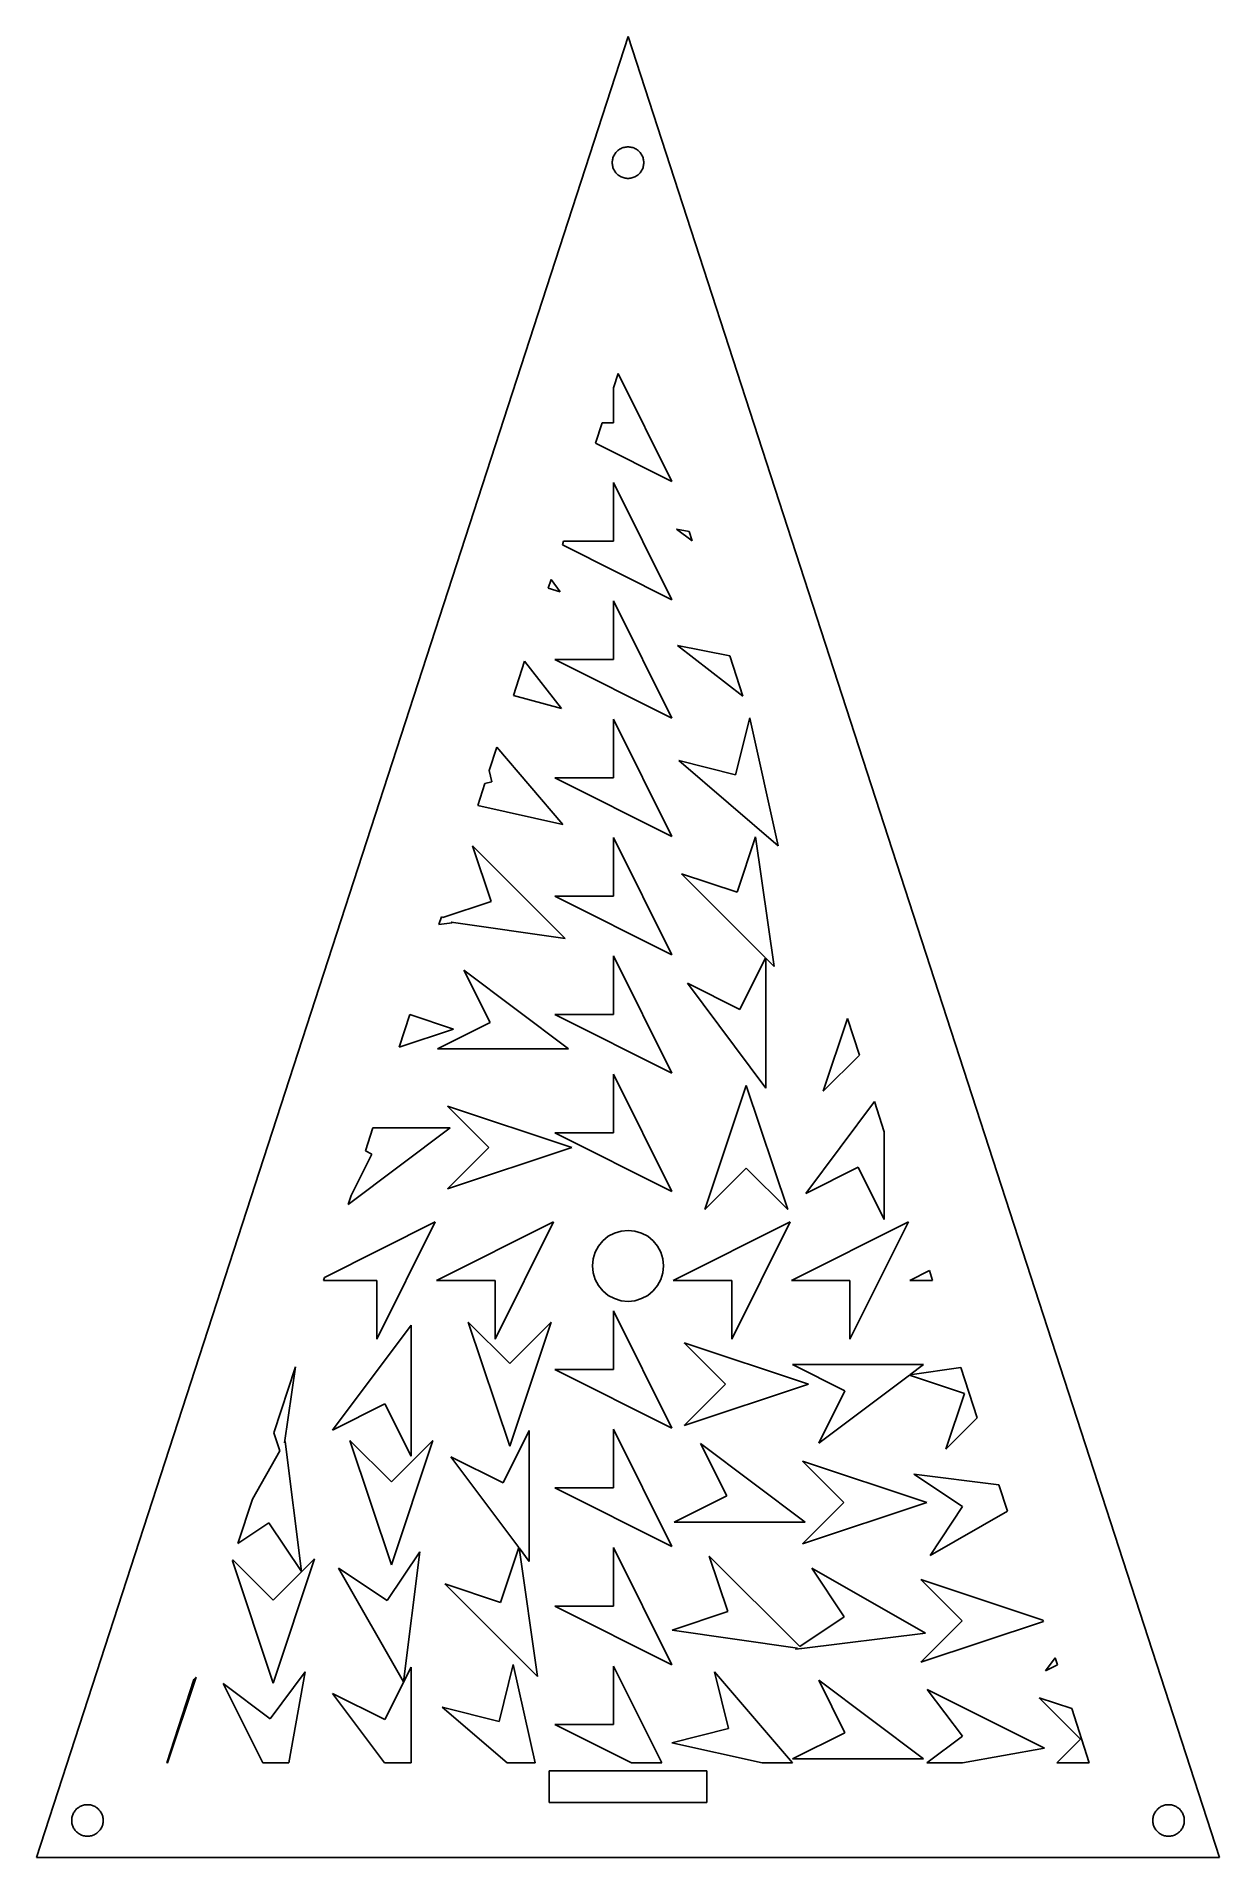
# Model space of a CAD drawing. Header units: metres. Extents: x -75 to 75, y 0 to 231.
import ezdxf

# ---------------------------------------------------------------- set-up
doc = ezdxf.new("R2010")
doc.units = ezdxf.units.M

msp = doc.modelspace()

# ---------------------------------------------------------------- linework, layer by layer
for p, q in [((0, 230.826), (-75, 0)), ((75, 0), (0, 230.826)), ((-2, 214.826), (-1.99605, 214.952)), ((-1.99605, 214.701), (-2, 214.826)), ((-1.99605, 214.952), (-1.98422, 215.077)), ((-1.98422, 214.576), (-1.99605, 214.701)), ((-1.98422, 215.077), (-1.96457, 215.201)), ((-1.96457, 215.201), (-1.93716, 215.324)), ((-1.93716, 215.324), (-1.9021, 215.444)), ((-1.9021, 215.444), (-1.85954, 215.562)), ((-1.85954, 215.562), (-1.80965, 215.678)), ((-1.80965, 215.678), (-1.75261, 215.79)), ((-1.75261, 215.79), (-1.68864, 215.898)), ((-1.68864, 215.898), (-1.61803, 216.002)), ((-1.61803, 216.002), (-1.54102, 216.101)), ((-1.54102, 216.101), (-1.45793, 216.195)), ((-1.45793, 216.195), (-1.36908, 216.284)), ((-1.36908, 216.284), (-1.27484, 216.367)), ((-1.27484, 216.367), (-1.17557, 216.444)), ((-1.17557, 216.444), (-1.07164, 216.515)), ((-1.07164, 216.515), (-0.963501, 216.579)), ((-0.963501, 216.579), (-0.851547, 216.636)), ((-0.851547, 216.636), (-0.736237, 216.686)), ((-0.736237, 216.686), (-0.618027, 216.728)), ((-0.618027, 216.728), (-0.497375, 216.763)), ((-0.497375, 216.763), (-0.374756, 216.791)), ((-0.374756, 216.791), (-0.250656, 216.81)), ((-0.250656, 216.81), (-0.12558, 216.822)), ((-0.12558, 216.822), (0, 216.826)), ((0, 216.826), (0.12558, 216.822)), ((0.12558, 216.822), (0.250656, 216.81)), ((0.250656, 216.81), (0.374756, 216.791)), ((0.374756, 216.791), (0.497375, 216.763)), ((0.497375, 216.763), (0.618027, 216.728)), ((0.618027, 216.728), (0.736237, 216.686)), ((0.736237, 216.686), (0.851547, 216.636)), ((0.851547, 216.636), (0.963501, 216.579)), ((0.963501, 216.579), (1.07164, 216.515)), ((1.07164, 216.515), (1.17557, 216.444)), ((1.17557, 216.444), (1.27484, 216.367)), ((1.27484, 216.367), (1.36908, 216.284)), ((1.36908, 216.284), (1.45793, 216.195)), ((1.45793, 216.195), (1.54102, 216.101)), ((1.54102, 216.101), (1.61803, 216.002)), ((1.61803, 216.002), (1.68864, 215.898)), ((1.68864, 215.898), (1.75261, 215.79)), ((1.75261, 215.79), (1.80965, 215.678)), ((1.80965, 215.678), (1.85954, 215.562)), ((1.85954, 215.562), (1.9021, 215.444)), ((1.9021, 215.444), (1.93716, 215.324)), ((1.93716, 215.324), (1.96457, 215.201)), ((1.96457, 215.201), (1.98422, 215.077)), ((1.98422, 215.077), (1.99605, 214.952)), ((1.99605, 214.701), (1.98422, 214.576)), ((1.99605, 214.952), (2, 214.826)), ((2, 214.826), (1.99605, 214.701)), ((-1.96457, 214.451), (-1.98422, 214.576)), ((-1.93716, 214.329), (-1.96457, 214.451)), ((-1.9021, 214.208), (-1.93716, 214.329)), ((-1.85954, 214.09), (-1.9021, 214.208)), ((-1.80965, 213.975), (-1.85954, 214.09)), ((-1.75261, 213.863), (-1.80965, 213.975)), ((-1.68864, 213.755), (-1.75261, 213.863)), ((-1.61803, 213.651), (-1.68864, 213.755)), ((-1.54102, 213.551), (-1.61803, 213.651)), ((-1.45793, 213.457), (-1.54102, 213.551)), ((-1.36908, 213.368), (-1.45793, 213.457)), ((-1.27484, 213.285), (-1.36908, 213.368)), ((-1.17557, 213.208), (-1.27484, 213.285)), ((-1.07164, 213.138), (-1.17557, 213.208)), ((-0.963501, 213.074), (-1.07164, 213.138)), ((-0.851547, 213.017), (-0.963501, 213.074)), ((-0.736237, 212.967), (-0.851547, 213.017)), ((-0.618027, 212.924), (-0.736237, 212.967)), ((-0.497375, 212.889), (-0.618027, 212.924)), ((-0.374756, 212.862), (-0.497375, 212.889)), ((-0.250656, 212.842), (-0.374756, 212.862)), ((-0.12558, 212.83), (-0.250656, 212.842)), ((0, 212.826), (-0.12558, 212.83)), ((0.12558, 212.83), (0, 212.826)), ((0.250656, 212.842), (0.12558, 212.83)), ((0.374756, 212.862), (0.250656, 212.842)), ((0.497375, 212.889), (0.374756, 212.862)), ((0.618027, 212.924), (0.497375, 212.889)), ((0.736237, 212.967), (0.618027, 212.924)), ((0.851547, 213.017), (0.736237, 212.967)), ((0.963501, 213.074), (0.851547, 213.017)), ((1.07164, 213.138), (0.963501, 213.074)), ((1.17557, 213.208), (1.07164, 213.138)), ((1.27484, 213.285), (1.17557, 213.208)), ((1.36908, 213.368), (1.27484, 213.285)), ((1.45793, 213.457), (1.36908, 213.368)), ((1.54102, 213.551), (1.45793, 213.457)), ((1.61803, 213.651), (1.54102, 213.551)), ((1.68864, 213.755), (1.61803, 213.651)), ((1.75261, 213.863), (1.68864, 213.755)), ((1.80965, 213.975), (1.75261, 213.863)), ((1.85954, 214.09), (1.80965, 213.975)), ((1.9021, 214.208), (1.85954, 214.09)), ((1.93716, 214.329), (1.9021, 214.208)), ((1.96457, 214.451), (1.93716, 214.329)), ((1.98422, 214.576), (1.96457, 214.451)), ((-1.85577, 186.282), (-1.26523, 188.099)), ((-1.26523, 188.099), (5.56824, 174.431)), ((-1.85577, 181.856), (-1.85577, 186.282)), ((-4.13062, 179.281), (-3.29393, 181.856)), ((-3.29393, 181.856), (-1.85577, 181.856)), ((5.56824, 174.431), (-4.13062, 179.281)), ((-1.85577, 166.856), (-1.85577, 174.281)), ((-1.85577, 174.281), (5.56824, 159.431)), ((-8.32327, 166.377), (-8.16772, 166.856)), ((5.56824, 159.431), (-8.32327, 166.377)), ((-8.16772, 166.856), (-1.85577, 166.856)), ((6.15051, 168.356), (7.76773, 168.087)), ((8.15346, 166.9), (6.15051, 168.356)), ((7.76773, 168.087), (8.15346, 166.9)), ((-10.1066, 160.888), (-9.7435, 162.006)), ((-9.7435, 162.006), (-8.59177, 160.422)), ((-8.59177, 160.422), (-10.1066, 160.888)), ((-1.85577, 151.856), (-1.85577, 159.281)), ((-1.85577, 159.281), (5.56824, 144.431)), ((6.26312, 153.64), (12.8925, 152.314)), ((14.558, 147.189), (6.26312, 153.64)), ((-14.5253, 147.289), (-13.1143, 151.632)), ((-13.1143, 151.632), (-8.44757, 145.632)), ((-9.2807, 151.856), (-1.85577, 151.856)), ((5.56824, 144.431), (-9.2807, 151.856)), ((12.8925, 152.314), (14.558, 147.189)), ((-8.44757, 145.632), (-14.5253, 147.289)), ((-1.85577, 136.856), (-1.85577, 144.281)), ((-1.85577, 144.281), (5.56824, 129.431)), ((13.6491, 137.251), (15.4485, 144.448)), ((15.4485, 144.448), (15.4573, 144.421)), ((15.4573, 144.421), (19.0512, 128.247)), ((-17.6111, 137.792), (-16.6496, 140.751)), ((-16.6496, 140.751), (-8.24707, 130.948)), ((6.44623, 139.051), (13.6491, 137.251)), ((19.0512, 128.247), (6.44623, 139.051)), ((-18.1528, 136.125), (-17.2508, 136.35)), ((-17.2508, 136.35), (-17.6111, 137.792)), ((-9.2807, 136.856), (-1.85577, 136.856)), ((5.56824, 129.431), (-9.2807, 136.856)), ((-19.0545, 133.35), (-18.1528, 136.125)), ((-8.24707, 130.948), (-19.0545, 133.35)), ((-1.85577, 121.856), (-1.85577, 129.281)), ((-1.85577, 129.281), (5.56824, 114.431)), ((13.8258, 122.348), (16.1737, 129.391)), ((16.1737, 129.391), (18.5216, 112.956)), ((-17.3479, 121.174), (-19.6957, 128.217)), ((-19.6957, 128.217), (-7.95593, 116.478)), ((17.4422, 114.035), (6.78223, 124.696)), ((6.78223, 124.696), (13.8258, 122.348)), ((-23.4659, 119.134), (-17.3479, 121.174)), ((-9.2807, 121.856), (-1.85577, 121.856)), ((5.56824, 114.431), (-9.2807, 121.856)), ((-23.9624, 118.245), (-23.6409, 119.234)), ((-22.2775, 118.456), (-23.9624, 118.245)), ((-23.6409, 119.234), (-23.4659, 119.134)), ((-22.4368, 118.547), (-22.2775, 118.456)), ((-7.95593, 116.478), (-22.4368, 118.547)), ((-1.85577, 106.856), (-1.85577, 114.281)), ((-1.85577, 114.281), (5.56824, 99.4313)), ((14.1696, 107.49), (17.4422, 114.035)), ((18.5216, 112.956), (17.4902, 113.987)), ((17.4902, 113.987), (17.4902, 97.5288)), ((-17.4902, 105.83), (-20.8104, 112.471)), ((-20.8104, 112.471), (-7.52884, 102.509)), ((7.52884, 110.81), (14.1696, 107.49)), ((17.4902, 97.5288), (7.52884, 110.81)), ((-29.0118, 102.704), (-27.6658, 106.847)), ((-27.6658, 106.847), (-22.1246, 105)), ((-9.2807, 106.856), (-1.85577, 106.856)), ((5.56824, 99.4313), (-9.2807, 106.856)), ((24.7499, 97.1246), (27.8262, 106.353)), ((27.8262, 106.353), (29.335, 101.71)), ((-22.1246, 105), (-29.0118, 102.704)), ((-24.131, 102.509), (-17.4902, 105.83)), ((-7.52884, 102.509), (-24.131, 102.509)), ((29.335, 101.71), (24.7499, 97.1246)), ((-1.85577, 91.8558), (-1.85577, 99.2807)), ((-1.85577, 99.2807), (5.56824, 84.4313)), ((9.74991, 82.1246), (15, 97.8749)), ((15, 97.8749), (20.2496, 82.1246)), ((-17.6248, 90), (-22.8749, 95.2496)), ((-22.8749, 95.2496), (-7.12463, 90)), ((22.5288, 84.1891), (31.2497, 95.8167)), ((31.2497, 95.8167), (32.4902, 91.9988)), ((-22.5288, 92.4902), (-35.4888, 82.77)), ((-33.281, 89.565), (-32.3306, 92.4902)), ((-32.3306, 92.4902), (-22.5288, 92.4902)), ((-9.2807, 91.8558), (-1.85577, 91.8558)), ((5.56824, 84.4313), (-9.2807, 91.8558)), ((32.4902, 91.9988), (32.4902, 80.8685)), ((-35.1158, 83.9181), (-32.4902, 89.1696)), ((-32.4902, 89.1696), (-33.281, 89.565)), ((-7.12463, 90), (-22.8749, 84.7499)), ((-22.8749, 84.7499), (-17.6248, 90)), ((15, 87.3747), (9.74991, 82.1246)), ((20.2496, 82.1246), (15, 87.3747)), ((29.1696, 87.5093), (22.5288, 84.1891)), ((32.4902, 80.8685), (29.1696, 87.5093)), ((-35.4888, 82.77), (-35.1158, 83.9181)), ((-38.4876, 73.5407), (-24.4313, 80.5682)), ((-24.4313, 80.5682), (-31.8558, 65.7193)), ((-24.2807, 73.1442), (-9.4313, 80.5682)), ((-9.4313, 80.5682), (-16.8558, 65.7193)), ((-3.18192, 78.1819), (-2.49985, 78.7413)), ((-2.49985, 78.7413), (-1.72165, 79.1574)), ((-1.72165, 79.1574), (-0.877533, 79.4133)), ((-0.877533, 79.4133), (0, 79.4998)), ((0, 79.4998), (0.877533, 79.4133)), ((0.877533, 79.4133), (1.72165, 79.1574)), ((1.72165, 79.1574), (2.49985, 78.7413)), ((2.49985, 78.7413), (3.18192, 78.1819)), ((5.71884, 73.1442), (20.5682, 80.5682)), ((20.5682, 80.5682), (13.1438, 65.7193)), ((20.7188, 73.1442), (35.5682, 80.5682)), ((35.5682, 80.5682), (28.1438, 65.7193)), ((-4.4133, 75.8775), (-4.15741, 76.7216)), ((-4.15741, 76.7216), (-3.7413, 77.4998)), ((-3.7413, 77.4998), (-3.18192, 78.1819)), ((3.18192, 78.1819), (3.7413, 77.4998)), ((3.7413, 77.4998), (4.15741, 76.7216)), ((4.15741, 76.7216), (4.4133, 75.8775)), ((-4.49982, 75), (-4.4133, 75.8775)), ((-4.4133, 74.1225), (-4.49982, 75)), ((-4.15741, 73.2784), (-4.4133, 74.1225)), ((4.4133, 74.1225), (4.15741, 73.2784)), ((4.4133, 75.8775), (4.49982, 75)), ((4.49982, 75), (4.4133, 74.1225)), ((35.7188, 73.1442), (38.2115, 74.3905)), ((38.2115, 74.3905), (38.6165, 73.1442)), ((-38.6165, 73.1442), (-38.4876, 73.5407)), ((-31.8558, 73.1442), (-38.6165, 73.1442)), ((-31.8558, 65.7193), (-31.8558, 73.1442)), ((-16.8558, 73.1442), (-24.2807, 73.1442)), ((-16.8558, 65.7193), (-16.8558, 73.1442)), ((-3.7413, 72.5002), (-4.15741, 73.2784)), ((-3.18192, 71.8181), (-3.7413, 72.5002)), ((-2.49985, 71.2587), (-3.18192, 71.8181)), ((3.18192, 71.8181), (2.49985, 71.2587)), ((3.7413, 72.5002), (3.18192, 71.8181)), ((4.15741, 73.2784), (3.7413, 72.5002)), ((13.1438, 73.1442), (5.71884, 73.1442)), ((13.1438, 65.7193), (13.1438, 73.1442)), ((28.1438, 73.1442), (20.7188, 73.1442)), ((28.1438, 65.7193), (28.1438, 73.1442)), ((38.6165, 73.1442), (35.7188, 73.1442)), ((-1.72165, 70.8426), (-2.49985, 71.2587)), ((-1.85577, 61.8562), (-1.85577, 69.2812)), ((-1.85577, 69.2812), (5.56824, 54.4318)), ((-0.877533, 70.5867), (-1.72165, 70.8426)), ((0, 70.5002), (-0.877533, 70.5867)), ((0.877533, 70.5867), (0, 70.5002)), ((1.72165, 70.8426), (0.877533, 70.5867)), ((2.49985, 71.2587), (1.72165, 70.8426)), ((-37.4707, 54.1896), (-27.5093, 67.4712)), ((-27.5093, 67.4712), (-27.5093, 50.869)), ((-20.2496, 67.8754), (-15, 62.6253)), ((-15, 52.1251), (-20.2496, 67.8754)), ((-15, 62.6253), (-9.74991, 67.8754)), ((-9.74991, 67.8754), (-15, 52.1251)), ((12.3747, 60), (7.12463, 65.2501)), ((7.12463, 65.2501), (22.8749, 60)), ((27.5093, 59.1701), (20.8685, 62.4907)), ((20.8685, 62.4907), (37.4707, 62.4907)), ((37.4707, 62.4907), (35.7408, 61.1929)), ((-44.8958, 53.8184), (-42.168, 62.2137)), ((-42.168, 62.2137), (-43.5466, 52.5632)), ((-9.2807, 61.8562), (-1.85577, 61.8562)), ((5.56824, 54.4318), (-9.2807, 61.8562)), ((35.6822, 61.1494), (24.1891, 52.5293)), ((42.6517, 58.8263), (35.6822, 61.1494)), ((35.7408, 61.1929), (42.1998, 62.1157)), ((42.1998, 62.1157), (44.2689, 55.7477)), ((22.8749, 60), (7.12463, 54.7504)), ((7.12463, 54.7504), (12.3747, 60)), ((24.1891, 52.5293), (27.5093, 59.1701)), ((40.3038, 51.7827), (42.6517, 58.8263)), ((-30.8299, 57.5098), (-37.4707, 54.1896)), ((-27.5093, 50.869), (-30.8299, 57.5098)), ((44.2689, 55.7477), (40.3038, 51.7827)), ((-44.1344, 51.5341), (-44.8958, 53.8184)), ((-15.8299, 47.4907), (-12.5093, 54.1315)), ((-12.5093, 54.1315), (-12.5093, 37.5293)), ((-1.85577, 46.8562), (-1.85577, 54.2812)), ((-1.85577, 54.2812), (5.56824, 39.4318)), ((-47.62, 45.4342), (-44.1344, 51.5341)), ((-43.5466, 52.5632), (-43.4555, 52.7225)), ((-43.4555, 52.7225), (-41.396, 36.2485)), ((-35.2496, 52.8754), (-30, 47.6253)), ((-30, 37.1251), (-35.2496, 52.8754)), ((-30, 47.6253), (-24.7499, 52.8754)), ((-24.7499, 52.8754), (-30, 37.1251)), ((-13.8506, 39.3178), (-22.4707, 50.8109)), ((-22.4707, 50.8109), (-15.8299, 47.4907)), ((12.5093, 45.8304), (9.18915, 52.4712)), ((9.18915, 52.4712), (22.4707, 42.5098)), ((27.3747, 45), (22.1246, 50.2501)), ((22.1246, 50.2501), (37.8749, 45)), ((42.4255, 44.4855), (36.248, 48.604)), ((36.248, 48.604), (47.0279, 47.2563)), ((-9.2807, 46.8562), (-1.85577, 46.8562)), ((5.56824, 39.4318), (-9.2807, 46.8562)), ((47.0279, 47.2563), (48.1146, 43.9118)), ((-49.4498, 39.8027), (-47.62, 45.4342)), ((5.86853, 42.5098), (12.5093, 45.8304)), ((37.8749, 45), (22.1246, 39.7504)), ((22.1246, 39.7504), (27.3747, 45)), ((38.3075, 38.308), (42.4255, 44.4855)), ((48.1146, 43.9118), (38.3075, 38.308)), ((-45.5145, 42.426), (-49.4498, 39.8027)), ((-41.396, 36.2485), (-45.5145, 42.426)), ((22.4707, 42.5098), (5.86853, 42.5098)), ((-16.1737, 32.3483), (-13.8506, 39.3178)), ((-12.5093, 37.5293), (-13.8071, 39.2592)), ((-13.8071, 39.2592), (-11.478, 22.9564)), ((-1.85577, 31.8562), (-1.85577, 39.2812)), ((-1.85577, 39.2812), (5.56824, 24.4318)), ((-50.1617, 37.6116), (-50.1186, 37.7443)), ((-45, 22.1251), (-50.1617, 37.6116)), ((-50.1186, 37.7443), (-45, 32.6253)), ((-45, 32.6253), (-39.7499, 37.8754)), ((-39.7499, 37.8754), (-45, 22.1251)), ((-30.5145, 32.5745), (-26.396, 38.752)), ((-26.396, 38.752), (-28.4555, 22.278)), ((12.6517, 31.1742), (10.3038, 38.2178)), ((10.3038, 38.2178), (21.7744, 26.7476)), ((-36.692, 36.6925), (-30.5145, 32.5745)), ((-28.4555, 22.278), (-36.692, 36.6925)), ((-23.2173, 34.6962), (-16.1737, 32.3483)), ((-11.478, 22.9564), (-23.2173, 34.6962)), ((27.4255, 30.515), (23.3075, 36.6925)), ((23.3075, 36.6925), (37.722, 28.456)), ((42.3747, 30), (37.1246, 35.2501)), ((37.1246, 35.2501), (52.6057, 30.0897)), ((-9.2807, 31.8562), (-1.85577, 31.8562)), ((5.56824, 24.4318), (-9.2807, 31.8562)), ((5.60806, 28.8263), (12.6517, 31.1742)), ((21.7744, 26.7476), (27.4255, 30.515)), ((52.6057, 30.0897), (52.6583, 29.9278)), ((21.4897, 26.5576), (5.60806, 28.8263)), ((37.722, 28.456), (22.028, 26.494)), ((37.1246, 24.7504), (42.3747, 30)), ((52.6583, 29.9278), (37.1246, 24.7504)), ((21.248, 26.3965), (21.4897, 26.5576)), ((21.9781, 26.4876), (21.248, 26.3965)), ((22.0436, 26.4784), (21.9781, 26.4876)), ((22.028, 26.494), (22.0436, 26.4784)), ((-45.3708, 17.5987), (-40.9163, 23.5387)), ((-40.9163, 23.5387), (-43.0143, 12)), ((-30.8299, 17.4907), (-27.5093, 24.1315)), ((-27.5093, 24.1315), (-27.5093, 12)), ((-16.3504, 17.2513), (-14.5496, 24.4542)), ((-14.5496, 24.4542), (-11.7822, 12)), ((-1.85577, 16.8562), (-1.85577, 24.2812)), ((-1.85577, 24.2812), (4.28424, 12)), ((12.7487, 16.3509), (10.9483, 23.5538)), ((10.9483, 23.5538), (20.8514, 12)), ((52.9463, 23.6893), (54.1597, 25.3071)), ((54.4423, 24.4372), (52.9463, 23.6893)), ((54.1597, 25.3071), (54.4423, 24.4372)), ((-58.4834, 12), (-55.046, 22.5793)), ((-54.7499, 22.8754), (-58.375, 12)), ((-55.046, 22.5793), (-54.7499, 22.8754)), ((-46.284, 12), (-51.3107, 22.0537)), ((-51.3107, 22.0537), (-45.3708, 17.5987)), ((-30.8624, 12), (-37.4707, 20.8109)), ((-37.4707, 20.8109), (-30.8299, 17.4907)), ((27.5093, 15.8304), (24.1891, 22.4712)), ((24.1891, 22.4712), (37.4707, 12.5098)), ((42.4013, 15.3712), (37.9463, 21.3112)), ((37.9463, 21.3112), (52.7957, 13.8867)), ((-15.3263, 12), (-23.5533, 19.0517)), ((-23.5533, 19.0517), (-16.3504, 17.2513)), ((57.3747, 15), (52.1246, 20.2501)), ((52.1246, 20.2501), (56.2496, 18.8751)), ((56.2496, 18.8751), (58.4834, 12)), ((0.431763, 12), (-9.2807, 16.8562)), ((-9.2807, 16.8562), (-1.85577, 16.8562)), ((5.54581, 14.55), (12.7487, 16.3509)), ((17.0217, 12), (5.54581, 14.55)), ((20.8685, 12.5098), (27.5093, 15.8304)), ((37.9058, 12), (42.4013, 15.3712)), ((52.7957, 13.8867), (42.4191, 12)), ((54.3745, 12), (57.3747, 15)), ((-58.375, 12), (-58.4834, 12)), ((-43.0143, 12), (-46.284, 12)), ((-27.5093, 12), (-30.8624, 12)), ((-11.7822, 12), (-15.3263, 12)), ((4.28424, 12), (0.431763, 12)), ((20.8514, 12), (17.0217, 12)), ((37.4707, 12.5098), (20.8685, 12.5098)), ((42.4191, 12), (37.9058, 12)), ((58.4834, 12), (54.3745, 12)), ((-10, 7), (-10, 11)), ((-10, 11), (10, 11)), ((10, 11), (10, 7)), ((10, 7), (-10, 7)), ((-70.5279, 4.70227), (-70.5239, 4.82785)), ((-70.5239, 4.57669), (-70.5279, 4.70227)), ((-70.5239, 4.82785), (-70.5121, 4.95294)), ((-70.5121, 4.95294), (-70.4924, 5.07704)), ((-70.4924, 5.07704), (-70.465, 5.19966)), ((-70.465, 5.19966), (-70.43, 5.32031)), ((-70.43, 5.32031), (-70.3874, 5.43852)), ((-70.3874, 5.43852), (-70.3375, 5.55383)), ((-70.3375, 5.55383), (-70.2805, 5.66579)), ((-70.2805, 5.66579), (-70.2165, 5.77393)), ((-70.2165, 5.77393), (-70.1459, 5.87784)), ((-70.1459, 5.87784), (-70.0689, 5.97713)), ((-70.0689, 5.97713), (-69.9858, 6.07137)), ((-69.9858, 6.07137), (-69.897, 6.16022)), ((-69.897, 6.16022), (-69.8027, 6.2433)), ((-69.8027, 6.2433), (-69.7034, 6.32031)), ((-69.7034, 6.32031), (-69.5995, 6.39093)), ((-69.5995, 6.39093), (-69.4914, 6.4549)), ((-69.4914, 6.4549), (-69.3794, 6.51193)), ((-69.3794, 6.51193), (-69.2641, 6.56183)), ((-69.2641, 6.56183), (-69.1459, 6.60439)), ((-69.1459, 6.60439), (-69.0252, 6.63943)), ((-69.0252, 6.63943), (-68.9026, 6.66685)), ((-68.9026, 6.66685), (-68.7785, 6.68651)), ((-68.7785, 6.68651), (-68.6534, 6.69833)), ((-68.6534, 6.69833), (-68.5279, 6.70227)), ((-68.5279, 6.70227), (-68.4023, 6.69833)), ((-68.4023, 6.69833), (-68.2772, 6.68651)), ((-68.2772, 6.68651), (-68.1531, 6.66685)), ((-68.1531, 6.66685), (-68.0305, 6.63943)), ((-68.0305, 6.63943), (-67.9098, 6.60439)), ((-67.9098, 6.60439), (-67.7916, 6.56183)), ((-67.7916, 6.56183), (-67.6763, 6.51193)), ((-67.6763, 6.51193), (-67.5643, 6.4549)), ((-67.5643, 6.4549), (-67.4562, 6.39093)), ((-67.4562, 6.39093), (-67.3523, 6.32031)), ((-67.3523, 6.32031), (-67.253, 6.2433)), ((-67.253, 6.2433), (-67.1588, 6.16022)), ((-67.1588, 6.16022), (-67.0699, 6.07137)), ((-67.0699, 6.07137), (-66.9868, 5.97713)), ((-66.9868, 5.97713), (-66.9098, 5.87784)), ((-66.9098, 5.87784), (-66.8392, 5.77393)), ((-66.8392, 5.77393), (-66.7752, 5.66579)), ((-66.7752, 5.66579), (-66.7182, 5.55383)), ((-66.7182, 5.55383), (-66.6683, 5.43852)), ((-66.6683, 5.43852), (-66.6257, 5.32031)), ((-66.6257, 5.32031), (-66.5907, 5.19966)), ((-66.5907, 5.19966), (-66.5633, 5.07704)), ((-66.5633, 5.07704), (-66.5436, 4.95294)), ((-66.5436, 4.95294), (-66.5318, 4.82785)), ((-66.5318, 4.82785), (-66.5279, 4.70227)), ((-66.5279, 4.70227), (-66.5318, 4.57669)), ((66.5279, 4.70227), (66.5318, 4.82785)), ((66.5318, 4.57669), (66.5279, 4.70227)), ((66.5318, 4.82785), (66.5436, 4.95294)), ((66.5436, 4.95294), (66.5633, 5.07704)), ((66.5633, 5.07704), (66.5907, 5.19966)), ((66.5907, 5.19966), (66.6257, 5.32031)), ((66.6257, 5.32031), (66.6683, 5.43852)), ((66.6683, 5.43852), (66.7182, 5.55383)), ((66.7182, 5.55383), (66.7752, 5.66579)), ((66.7752, 5.66579), (66.8392, 5.77393)), ((66.8392, 5.77393), (66.9098, 5.87784)), ((66.9098, 5.87784), (66.9868, 5.97713)), ((66.9868, 5.97713), (67.0699, 6.07137)), ((67.0699, 6.07137), (67.1588, 6.16022)), ((67.1588, 6.16022), (67.253, 6.2433)), ((67.253, 6.2433), (67.3523, 6.32031)), ((67.3523, 6.32031), (67.4562, 6.39093)), ((67.4562, 6.39093), (67.5643, 6.4549)), ((67.5643, 6.4549), (67.6763, 6.51193)), ((67.6763, 6.51193), (67.7916, 6.56183)), ((67.7916, 6.56183), (67.9098, 6.60439)), ((67.9098, 6.60439), (68.0305, 6.63943)), ((68.0305, 6.63943), (68.1531, 6.66685)), ((68.1531, 6.66685), (68.2772, 6.68651)), ((68.2772, 6.68651), (68.4023, 6.69833)), ((68.4023, 6.69833), (68.5279, 6.70227)), ((68.5279, 6.70227), (68.6534, 6.69833)), ((68.6534, 6.69833), (68.7785, 6.68651)), ((68.7785, 6.68651), (68.9026, 6.66685)), ((68.9026, 6.66685), (69.0252, 6.63943)), ((69.0252, 6.63943), (69.1459, 6.60439)), ((69.1459, 6.60439), (69.2641, 6.56183)), ((69.2641, 6.56183), (69.3794, 6.51193)), ((69.3794, 6.51193), (69.4914, 6.4549)), ((69.4914, 6.4549), (69.5995, 6.39093)), ((69.5995, 6.39093), (69.7034, 6.32031)), ((69.7034, 6.32031), (69.8027, 6.2433)), ((69.8027, 6.2433), (69.897, 6.16022)), ((69.897, 6.16022), (69.9858, 6.07137)), ((69.9858, 6.07137), (70.0689, 5.97713)), ((70.0689, 5.97713), (70.1459, 5.87784)), ((70.1459, 5.87784), (70.2165, 5.77393)), ((70.2165, 5.77393), (70.2805, 5.66579)), ((70.2805, 5.66579), (70.3375, 5.55383)), ((70.3375, 5.55383), (70.3874, 5.43852)), ((70.3874, 5.43852), (70.43, 5.32031)), ((70.43, 5.32031), (70.465, 5.19966)), ((70.465, 5.19966), (70.4924, 5.07704)), ((70.4924, 5.07704), (70.5121, 4.95294)), ((70.5121, 4.95294), (70.5239, 4.82785)), ((70.5239, 4.82785), (70.5279, 4.70227)), ((70.5279, 4.70227), (70.5239, 4.57669)), ((-70.5121, 4.45161), (-70.5239, 4.57669)), ((-70.4924, 4.32751), (-70.5121, 4.45161)), ((-70.465, 4.2049), (-70.4924, 4.32751)), ((-70.43, 4.08424), (-70.465, 4.2049)), ((-70.3874, 3.96602), (-70.43, 4.08424)), ((-70.3375, 3.85072), (-70.3874, 3.96602)), ((-70.2805, 3.73877), (-70.3375, 3.85072)), ((-70.2165, 3.63062), (-70.2805, 3.73877)), ((-70.1459, 3.5267), (-70.2165, 3.63062)), ((-70.0689, 3.42743), (-70.1459, 3.5267)), ((-69.9858, 3.33318), (-70.0689, 3.42743)), ((-69.897, 3.24434), (-69.9858, 3.33318)), ((-69.8027, 3.16125), (-69.897, 3.24434)), ((-69.7034, 3.08424), (-69.8027, 3.16125)), ((-69.5995, 3.01363), (-69.7034, 3.08424)), ((-69.4914, 2.94966), (-69.5995, 3.01363)), ((-69.3794, 2.89262), (-69.4914, 2.94966)), ((-69.2641, 2.84273), (-69.3794, 2.89262)), ((-69.1459, 2.80016), (-69.2641, 2.84273)), ((-69.0252, 2.76511), (-69.1459, 2.80016)), ((-68.9026, 2.7377), (-69.0252, 2.76511)), ((-68.7785, 2.71805), (-68.9026, 2.7377)), ((-68.6534, 2.70622), (-68.7785, 2.71805)), ((-68.5279, 2.70227), (-68.6534, 2.70622)), ((-68.4023, 2.70622), (-68.5279, 2.70227)), ((-68.2772, 2.71805), (-68.4023, 2.70622)), ((-68.1531, 2.7377), (-68.2772, 2.71805)), ((-68.0305, 2.76511), (-68.1531, 2.7377)), ((-67.9098, 2.80016), (-68.0305, 2.76511)), ((-67.7916, 2.84273), (-67.9098, 2.80016)), ((-67.6763, 2.89262), (-67.7916, 2.84273)), ((-67.5643, 2.94966), (-67.6763, 2.89262)), ((-67.4562, 3.01363), (-67.5643, 2.94966)), ((-67.3523, 3.08424), (-67.4562, 3.01363)), ((-67.253, 3.16125), (-67.3523, 3.08424)), ((-67.1588, 3.24434), (-67.253, 3.16125)), ((-67.0699, 3.33318), (-67.1588, 3.24434)), ((-66.9868, 3.42743), (-67.0699, 3.33318)), ((-66.9098, 3.5267), (-66.9868, 3.42743)), ((-66.8392, 3.63062), (-66.9098, 3.5267)), ((-66.7752, 3.73877), (-66.8392, 3.63062)), ((-66.7182, 3.85072), (-66.7752, 3.73877)), ((-66.6683, 3.96602), (-66.7182, 3.85072)), ((-66.6257, 4.08424), (-66.6683, 3.96602)), ((-66.5907, 4.2049), (-66.6257, 4.08424)), ((-66.5633, 4.32751), (-66.5907, 4.2049)), ((-66.5436, 4.45161), (-66.5633, 4.32751)), ((-66.5318, 4.57669), (-66.5436, 4.45161)), ((66.5436, 4.45161), (66.5318, 4.57669)), ((66.5633, 4.32751), (66.5436, 4.45161)), ((66.5907, 4.2049), (66.5633, 4.32751)), ((66.6257, 4.08424), (66.5907, 4.2049)), ((66.6683, 3.96602), (66.6257, 4.08424)), ((66.7182, 3.85072), (66.6683, 3.96602)), ((66.7752, 3.73877), (66.7182, 3.85072)), ((66.8392, 3.63062), (66.7752, 3.73877)), ((66.9098, 3.5267), (66.8392, 3.63062)), ((66.9868, 3.42743), (66.9098, 3.5267)), ((67.0699, 3.33318), (66.9868, 3.42743)), ((67.1588, 3.24434), (67.0699, 3.33318)), ((67.253, 3.16125), (67.1588, 3.24434)), ((67.3523, 3.08424), (67.253, 3.16125)), ((67.4562, 3.01363), (67.3523, 3.08424)), ((67.5643, 2.94966), (67.4562, 3.01363)), ((67.6763, 2.89262), (67.5643, 2.94966)), ((67.7916, 2.84273), (67.6763, 2.89262)), ((67.9098, 2.80016), (67.7916, 2.84273)), ((68.0305, 2.76511), (67.9098, 2.80016)), ((68.1531, 2.7377), (68.0305, 2.76511)), ((68.2772, 2.71805), (68.1531, 2.7377)), ((68.4023, 2.70622), (68.2772, 2.71805)), ((68.5279, 2.70227), (68.4023, 2.70622)), ((68.6534, 2.70622), (68.5279, 2.70227)), ((68.7785, 2.71805), (68.6534, 2.70622)), ((68.9026, 2.7377), (68.7785, 2.71805)), ((69.0252, 2.76511), (68.9026, 2.7377)), ((69.1459, 2.80016), (69.0252, 2.76511)), ((69.2641, 2.84273), (69.1459, 2.80016)), ((69.3794, 2.89262), (69.2641, 2.84273)), ((69.4914, 2.94966), (69.3794, 2.89262)), ((69.5995, 3.01363), (69.4914, 2.94966)), ((69.7034, 3.08424), (69.5995, 3.01363)), ((69.8027, 3.16125), (69.7034, 3.08424)), ((69.897, 3.24434), (69.8027, 3.16125)), ((69.9858, 3.33318), (69.897, 3.24434)), ((70.0689, 3.42743), (69.9858, 3.33318)), ((70.1459, 3.5267), (70.0689, 3.42743)), ((70.2165, 3.63062), (70.1459, 3.5267)), ((70.2805, 3.73877), (70.2165, 3.63062)), ((70.3375, 3.85072), (70.2805, 3.73877)), ((70.3874, 3.96602), (70.3375, 3.85072)), ((70.43, 4.08424), (70.3874, 3.96602)), ((70.465, 4.2049), (70.43, 4.08424)), ((70.4924, 4.32751), (70.465, 4.2049)), ((70.5121, 4.45161), (70.4924, 4.32751)), ((70.5239, 4.57669), (70.5121, 4.45161)), ((-75, 0), (75, 0))]:
    msp.add_line(p, q)

doc.saveas('drawing.dxf')
